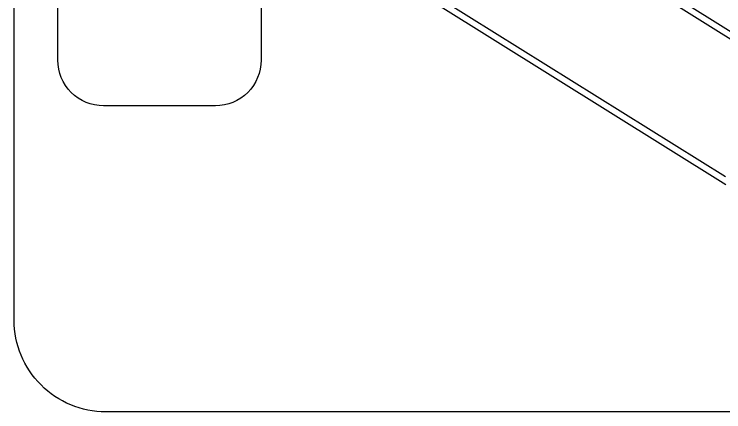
# Model space of a CAD drawing. Header units: feet. Extents: x 7170650 to 7197982, y -5581628 to -5574431.
# Drawn here: x 7187655.6 to 7188043, y -5577077.6 to -5576860.7 of the extents above; entities that cross this region are included whole.
import ezdxf

# ---------------------------------------------------------------- set-up
doc = ezdxf.new("R2010")
doc.units = ezdxf.units.FT
doc.header["$LTSCALE"] = 33
doc.header["$MEASUREMENT"] = 0
doc.layers.add('LENS-FURNITURE', color=13, linetype='Continuous', lineweight=9)
doc.layers.add('LN-ELEVATION-1', color=81, linetype='Continuous', lineweight=25)
doc.layers.add('PDF_Geometry', color=7, linetype='Continuous')

# ---------------------------------------------------------------- blocks, each defined once
blk = doc.blocks.new('PHOROPTER')
at = {"layer": 'LN-ELEVATION-1', "lineweight": 25}
for points in [[(229.169565674878, 257.8649477846921), (406.9634161952708, -27.01500809239224)], [(347.2289559834462, -60.6858375254087), (172.3637664475536, 219.501510522794)], [(227.5081932299363, 253.9171995576471), (402.3733827665273, -26.2701484891586)], [(345.8813717633312, -65.13636992964894), (168.0875212373503, 219.7435859530233)]]:
    blk.add_lwpolyline(points, dxfattribs=at)
blk.add_lwpolyline([(566.9349693848634, -34.02664670208469), (235.9349696977952, -34.01213702559471, 0.4142135623730951), (210.9338738246588, -59.01104110479355), (210.9311998411576, -120.0110410419293, 0.4142135623730951), (235.9301039092096, -145.0121369194239), (566.9301036037722, -145.0266465982422, 0.4142135623730951), (591.9311994769523, -120.027742520906), (591.9338734678023, -59.02774257911368, 0.4142135623730951)], format="xyb", close=True, dxfattribs=at)
blk = doc.blocks.new('MOROTISED TABLE-TRIAL SET 950x600')
at = {"layer": 'PDF_Geometry', "lineweight": 25}
blk.add_lwpolyline([(415.5923622683621, 2.18279e-11), (550.0003704861738, 2.18279e-11, 0.4142524001247118), (599.9958994225599, 50.00260162355697), (599.9958994225599, 899.9973678589085, 0.4142518501714829), (550.0003704861738, 950.0000000000218), (50.00260613718999, 950.0000000000218, 0.4142929195148918), (4.605390131e-07, 899.9973678589085), (4.605390131e-07, 50.00260162355697, 0.414163635492108), (50.00260613718999, 2.18279e-11), (415.5923622683621, 2.18279e-11)], format="xyb", dxfattribs=at)

msp = doc.modelspace()

# ---------------------------------------------------------------- block references
at = {"xscale": -1, "rotation": 270}
msp.add_blockref('PHOROPTER', (7187824.451533182, -5577121.602393458), dxfattribs=at)
at = {"layer": 'LENS-FURNITURE', "xscale": -1}
msp.add_blockref('MOROTISED TABLE-TRIAL SET 950x600', (7188255.606004937, -5577077.567056124), dxfattribs=at)

doc.saveas('drawing.dxf')
